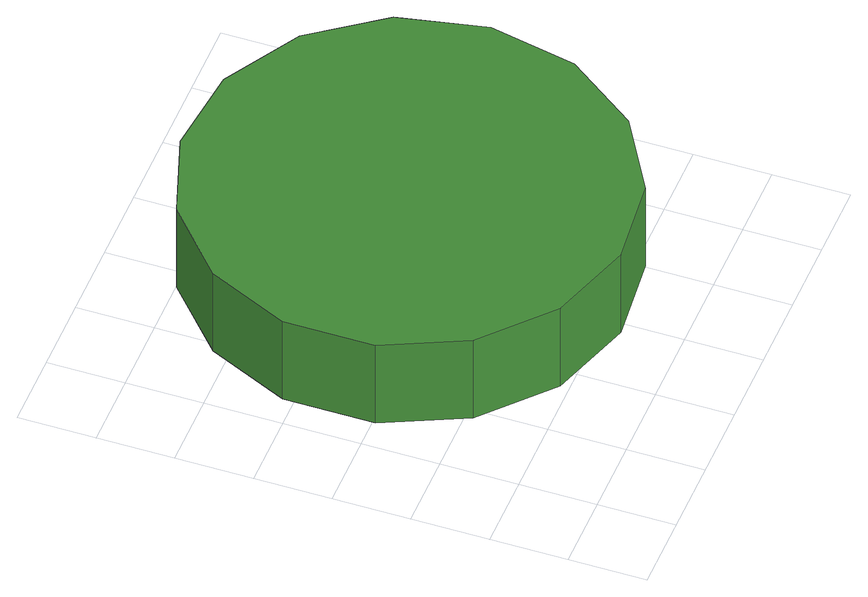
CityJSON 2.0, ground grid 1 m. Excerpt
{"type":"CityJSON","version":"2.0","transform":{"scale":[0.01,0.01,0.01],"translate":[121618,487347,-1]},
"CityObjects":{
"tree1":{"type":"SolitaryVegetationObject","attributes":{"function":"something"},"geometry":[{"type":"MultiSurface","lod":"1","boundaries":[[[0,1,2,3,4,5,6,7,8,9,10,11,12,13,14]],[[15,16,17,18,19,20,21,22,23,24,25,26,27,28,29]],[[0,29,28,1]],[[1,28,27,2]],[[2,27,26,3]],[[3,26,25,4]],[[4,25,24,5]],[[5,24,23,6]],[[6,23,22,7]],[[7,22,21,8]],[[8,21,20,9]],[[9,20,19,10]],[[10,19,18,11]],[[11,18,17,12]],[[12,17,16,13]],[[13,16,15,14]],[[14,15,29,0]]]}]}
},
"vertices":[
[597,356,193],[573,471,193],[504,565,193],[403,624,193],[286,636,193],[175,600,193],[88,521,193],[40,415,193],[40,297,193],[88,190,193],[175,112,193],[286,76,193],[403,88,193],[504,147,193],[573,241,193],[573,241,64],[504,147,64],[403,88,64],[286,76,64],[175,112,64],[88,190,64],[40,297,64],[40,415,64],[88,521,64],[175,600,64],[286,636,64],[403,624,64],[504,565,64],[573,471,64],[597,356,64]
]}
